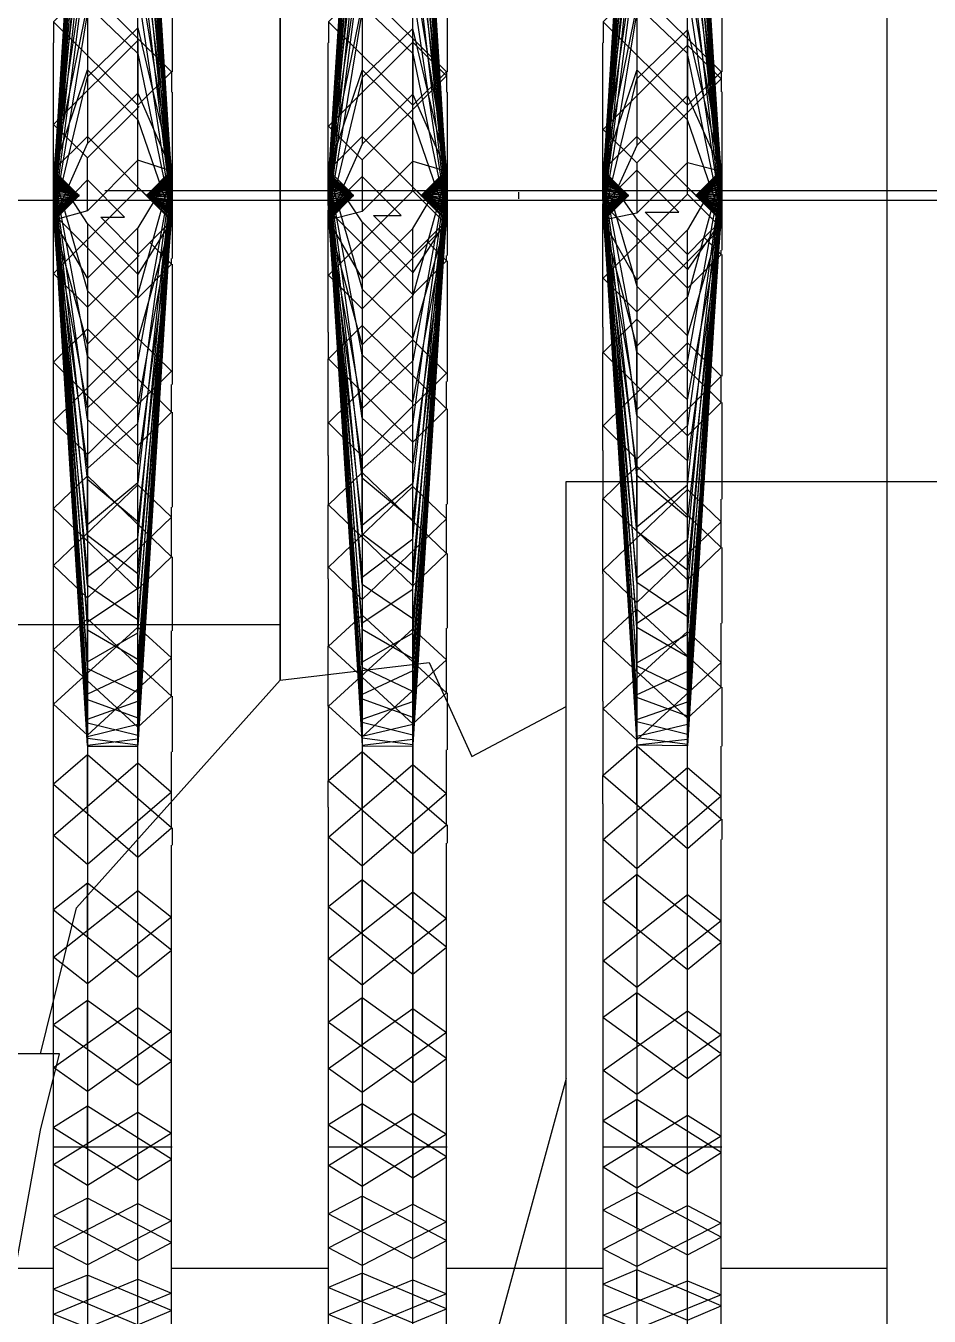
# Model space of a CAD drawing. Header units: millimetres. Extents: x -300 to 383236, y -195106 to -144646.
# Drawn here: x 28428.8 to 28523.5, y -163319.2 to -163183.8 of the extents above; entities that cross this region are included whole.
import ezdxf

# ---------------------------------------------------------------- set-up
doc = ezdxf.new("R2010")
doc.units = ezdxf.units.MM
doc.header["$LTSCALE"] = 60
doc.layers.add('EQUIPMENT', color=253, linetype='Continuous', lineweight=0)

# ---------------------------------------------------------------- blocks, each defined once
blk = doc.blocks.new('A$Cc6299706')
at = {"layer": 'EQUIPMENT', "lineweight": -3}
for points in [[(-42808.53, 32026), (-42820.93, 32026), (-42820.93, 31783.01), (-42808.53, 31783.01)], [(-42909.65, 31814.5), (-42905.86, 31829.79), (-42884.53, 31853.66), (-42884.53, 31854.51), (-42884.53, 31955.35), (-42868.9, 31953.49), (-42864.44, 31963.33), (-42854.55, 31958.1)], [(-42905.98, 31904.86), (-42905.61, 31904.5), (-42905.98, 31904.86), (-42905.61, 31904.5), (-42908.26, 31904.44), (-42904.73, 31960.51), (-42899.43, 31961.59), (-42895.9, 31905.8), (-42898.54, 31904.5), (-42895.9, 31906.07), (-42899.43, 31960.04), (-42904.73, 31958.33), (-42908.26, 31904.12), (-42905.61, 31904.5), (-42908.27, 31901.96), (-42904.73, 31875.87), (-42899.43, 31880.6), (-42895.9, 31906.4), (-42898.54, 31904.5), (-42895.9, 31906.61), (-42899.43, 31887.22), (-42904.73, 31882.22), (-42908.27, 31901.88), (-42905.61, 31904.5)], [(-42908.15, 31907.11), (-42904.73, 31961.93), (-42899.43, 31961.08), (-42895.9, 31904.88), (-42898.54, 31904.5), (-42895.9, 31904.56), (-42899.43, 31959.19), (-42904.73, 31960.68), (-42908.26, 31905.7), (-42905.61, 31904.5), (-42908.26, 31905.4)], [(-42908.14, 31907.11), (-42904.73, 31962.32), (-42899.43, 31962.11), (-42895.9, 31905.2), (-42898.54, 31904.5), (-42895.9, 31905.51), (-42899.43, 31962.29), (-42904.73, 31961.85), (-42908.11, 31907.11)], [(-42879.37, 31907.11), (-42875.93, 31960.66), (-42870.63, 31959.18), (-42867.09, 31904.56), (-42869.75, 31904.5), (-42867.09, 31904.88), (-42870.63, 31961.06), (-42875.93, 31961.91), (-42879.35, 31907.11)], [(-42879.33, 31907.11), (-42875.93, 31962.3), (-42870.63, 31962.08), (-42867.09, 31905.2), (-42869.75, 31904.5), (-42867.09, 31905.51), (-42870.63, 31962.25), (-42875.93, 31961.81), (-42879.31, 31907.11)], [(-42850.55, 31907.11), (-42847.13, 31961.87), (-42841.83, 31961.03), (-42838.3, 31904.89), (-42840.94, 31904.5), (-42838.3, 31904.56), (-42841.83, 31959.16), (-42847.13, 31960.64), (-42850.56, 31907.11)], [(-42850.51, 31907.11), (-42847.13, 31961.76), (-42841.83, 31962.21), (-42838.3, 31905.52), (-42840.94, 31904.5), (-42838.3, 31905.21), (-42841.83, 31962.05), (-42847.13, 31962.24), (-42850.54, 31907.11)], [(-42850.58, 31907.12), (-42847.13, 31958.56), (-42841.83, 31956.46), (-42838.3, 31904.24), (-42840.94, 31904.5), (-42838.3, 31903.92), (-42841.83, 31952.98), (-42847.13, 31955.66), (-42850.66, 31906.24), (-42848.01, 31904.5), (-42850.66, 31905.98)], [(-42899.32, 31898.21), (-42904.73, 31892.8), (-42908.27, 31896.33), (-42899.43, 31905.16), (-42899.43, 31905.38), (-42899.43, 31913.95), (-42895.9, 31917.46), (-42904.73, 31926.23), (-42908.27, 31922.72), (-42899.43, 31913.95), (-42899.43, 31929.44), (-42895.9, 31932.87), (-42904.73, 31941.44), (-42908.27, 31938.02), (-42899.43, 31929.44), (-42899.43, 31944.55), (-42895.9, 31947.85), (-42904.73, 31956.11), (-42908.27, 31952.81), (-42899.43, 31944.55), (-42899.43, 31951.16), (-42899.43, 31948.8)], [(-42870.63, 31904.97), (-42870.63, 31905.38), (-42870.63, 31913.95), (-42867.09, 31917.46), (-42875.93, 31926.23), (-42879.46, 31922.72), (-42870.63, 31913.95), (-42870.63, 31929.44), (-42867.09, 31932.87), (-42875.93, 31941.44), (-42879.46, 31938.02), (-42870.63, 31929.44), (-42870.63, 31944.55), (-42867.09, 31947.85), (-42875.93, 31956.11), (-42879.46, 31952.81), (-42870.63, 31944.55), (-42870.63, 31951.15), (-42870.63, 31948.79)], [(-42841.83, 31904.64), (-42841.83, 31905.38), (-42841.83, 31913.95), (-42838.3, 31917.46), (-42847.13, 31926.23), (-42850.67, 31922.72), (-42841.83, 31913.95), (-42841.83, 31929.44), (-42838.3, 31932.87), (-42847.13, 31941.44), (-42850.67, 31938.01), (-42841.83, 31929.44), (-42841.83, 31944.55), (-42838.3, 31947.85), (-42847.13, 31956.1), (-42850.67, 31952.8), (-42841.83, 31944.55), (-42841.83, 31951.15), (-42841.83, 31948.79)], [(-42884.53, 31954.5), (-42884.53, 31853.66), (-42868.9, 31855.52), (-42864.44, 31845.68), (-42854.55, 31850.9)], [(-42905.99, 31904.86), (-42905.61, 31904.5), (-42908.26, 31906.99), (-42904.73, 31937.02), (-42899.43, 31932.49), (-42895.9, 31902.77), (-42898.54, 31904.5), (-42895.9, 31903.02), (-42899.43, 31938.47), (-42904.73, 31942.61), (-42908.26, 31906.85), (-42905.61, 31904.5), (-42908.26, 31906.48), (-42904.73, 31952.02), (-42899.43, 31948.8), (-42895.9, 31903.6), (-42898.54, 31904.5), (-42895.9, 31903.3), (-42899.43, 31943.93), (-42904.73, 31947.65), (-42908.26, 31906.68)], [(-42884.53, 31949.5), (-43054.53, 31949.5), (-43054.53, 31859.51), (-42884.53, 31859.51)], [(-42876.82, 31904.5), (-42879.46, 31906.85), (-42875.93, 31942.61), (-42870.63, 31938.46), (-42867.09, 31903.03), (-42869.75, 31904.5), (-42867.09, 31902.77), (-42870.63, 31932.49), (-42875.93, 31937.01), (-42879.46, 31906.99)], [(-42850.66, 31906.85), (-42847.13, 31942.6), (-42841.83, 31938.46), (-42838.3, 31903.03), (-42840.94, 31904.5), (-42838.3, 31902.77), (-42841.83, 31932.49), (-42847.13, 31937.01), (-42850.66, 31906.99), (-42848.01, 31904.5), (-42848.92, 31905.36)], [(-42904.73, 31888.91), (-42908.27, 31901.86), (-42905.61, 31904.5), (-42908.26, 31902.46), (-42908.26, 31902.68), (-42904.73, 31936.4), (-42899.43, 31940.7), (-42895.9, 31907.02), (-42898.54, 31904.5), (-42895.9, 31907.1), (-42899.43, 31934.91), (-42904.73, 31930.27), (-42908.26, 31902.46)], [(-42904.73, 31939.27), (-42904.73, 31916.95)], [(-42875.93, 31939.08), (-42875.93, 31916.87)], [(-42847.13, 31938.77), (-42847.13, 31916.72)], [(-42908.26, 31907.14), (-42904.73, 31924.45), (-42899.43, 31919.38), (-42895.9, 31902.33), (-42898.54, 31904.5), (-42895.9, 31902.54), (-42899.43, 31926.1), (-42904.73, 31930.93), (-42908.26, 31907.09)], [(-42879.46, 31907.14), (-42875.93, 31924.45), (-42870.63, 31919.38), (-42867.09, 31902.33), (-42869.75, 31904.5), (-42867.09, 31902.54), (-42870.63, 31926.1), (-42875.93, 31930.93), (-42879.46, 31907.09)], [(-42850.66, 31907.09), (-42847.13, 31930.93), (-42841.83, 31926.1), (-42838.3, 31902.54), (-42840.94, 31904.5), (-42838.3, 31902.33), (-42841.83, 31919.38), (-42847.13, 31924.44), (-42850.66, 31907.14)], [(-42908.26, 31902.1), (-42904.73, 31916.95), (-42899.43, 31922.08), (-42895.9, 31907.16), (-42898.54, 31904.5), (-42895.9, 31907.15), (-42899.43, 31928.68), (-42904.73, 31923.76), (-42908.26, 31902.26), (-42905.61, 31904.5), (-42908.27, 31902.4), (-42904.73, 31859.74)], [(-42895.83, 31928.32), (-42895.83, 31917.46)], [(-42875.93, 31869.88), (-42879.46, 31902.07), (-42876.82, 31904.5), (-42879.46, 31902.26), (-42875.93, 31923.68), (-42870.63, 31928.6), (-42867.09, 31907.15), (-42869.75, 31904.5), (-42867.1, 31907.16), (-42870.63, 31922), (-42875.93, 31916.87), (-42879.46, 31902.1)], [(-42867.03, 31928.32), (-42867.03, 31917.46)], [(-42847.13, 31902.65), (-42850.66, 31901.89), (-42848.01, 31904.5), (-42850.66, 31902.25), (-42847.13, 31923.54), (-42841.83, 31928.47), (-42838.3, 31907.15), (-42840.94, 31904.5), (-42838.3, 31906.79), (-42841.83, 31893.86), (-42847.13, 31888.69), (-42847.13, 31884.54), (-42847.13, 31888.08), (-42841.83, 31883.06), (-42838.3, 31901.84)], [(-42838.23, 31928.34), (-42838.23, 31917.46)], [(-42904.73, 31926.23), (-42904.73, 31917.67)], [(-42875.93, 31926.23), (-42875.93, 31917.67)], [(-42847.13, 31926.23), (-42847.13, 31917.67)], [(-42904.73, 31923.99), (-42904.73, 31909.95)], [(-42875.93, 31923.81), (-42875.93, 31909.87)], [(-42847.13, 31923.48), (-42847.13, 31909.72)], [(-42908.27, 31922.72), (-42908.27, 31920.49)], [(-42879.46, 31922.72), (-42879.46, 31920.5)], [(-42850.67, 31922.72), (-42850.67, 31920.51)], [(-42848.01, 31904.5), (-42850.66, 31902.09), (-42847.13, 31916.72), (-42841.83, 31921.86), (-42838.3, 31906.94), (-42840.94, 31904.5), (-42838.3, 31906.94), (-42841.83, 31900.88), (-42847.13, 31895.6), (-42850.66, 31901.85), (-42848.01, 31904.5), (-42848.91, 31905.38), (-42848.01, 31904.5), (-42848.91, 31905.37)], [(-42895.9, 31901.84), (-42899.43, 31882.62), (-42904.73, 31887.63), (-42904.73, 31883.51), (-42904.73, 31888.91), (-42899.43, 31894.09), (-42895.9, 31906.8), (-42898.54, 31904.5), (-42895.9, 31906.95), (-42899.43, 31901.12), (-42904.73, 31895.83), (-42908.26, 31901.85), (-42905.61, 31904.5), (-42908.26, 31901.98), (-42904.73, 31909.95), (-42899.43, 31915.22), (-42895.9, 31907.13), (-42898.54, 31904.5), (-42895.9, 31907.05), (-42899.43, 31908.2), (-42904.73, 31902.88), (-42904.73, 31908.43), (-42908.27, 31911.95), (-42899.43, 31920.76), (-42899.43, 31915.22)], [(-42899.43, 31920.97), (-42899.43, 31919.38)], [(-42879.53, 31920.5), (-42879.53, 31903.45)], [(-42875.93, 31908.23), (-42867.09, 31917.04), (-42870.63, 31920.57), (-42879.46, 31911.76), (-42875.93, 31908.23), (-42875.93, 31902.8), (-42870.63, 31908.11), (-42867.1, 31907.05), (-42869.75, 31904.5), (-42867.1, 31907.13), (-42870.63, 31915.13), (-42875.93, 31909.87), (-42879.46, 31901.98), (-42876.82, 31904.5), (-42879.46, 31901.85), (-42875.93, 31895.74), (-42870.63, 31901.03), (-42867.1, 31906.94), (-42869.75, 31904.5), (-42867.1, 31906.8), (-42870.63, 31894.01), (-42875.93, 31888.83), (-42875.93, 31883.88), (-42875.93, 31887.79), (-42870.63, 31882.78), (-42867.1, 31901.84)], [(-42870.63, 31920.97), (-42870.63, 31919.38)], [(-42870.63, 31920.57), (-42870.63, 31915.13)], [(-42850.73, 31920.51), (-42850.73, 31904.03)], [(-42841.83, 31920.97), (-42841.83, 31919.38)], [(-42908.33, 31920.49), (-42908.33, 31903.13)], [(-42847.13, 31907.91), (-42838.3, 31916.72), (-42841.83, 31920.25), (-42850.67, 31911.43), (-42847.13, 31907.91), (-42847.13, 31902.65), (-42841.83, 31907.96), (-42838.3, 31907.05), (-42840.94, 31904.5), (-42838.3, 31907.12), (-42841.83, 31914.99), (-42847.13, 31909.72), (-42850.66, 31901.98)], [(-42841.83, 31920.25), (-42841.83, 31914.99)], [(-42908.26, 31907.17), (-42904.73, 31917.67), (-42899.43, 31912.44), (-42895.9, 31902.17)], [(-42895.9, 31917.46), (-42895.9, 31915.33)], [(-42867.09, 31902.17), (-42870.63, 31912.44), (-42875.93, 31917.67), (-42879.46, 31907.17)], [(-42867.09, 31917.46), (-42867.09, 31915.34)], [(-42838.3, 31902.17), (-42841.83, 31912.44), (-42847.13, 31917.67), (-42850.66, 31907.17)], [(-42838.3, 31917.46), (-42838.3, 31915.35)], [(-42895.83, 31915.33), (-42895.83, 31897.87)], [(-42867.03, 31915.34), (-42867.03, 31898.2)], [(-42838.23, 31915.35), (-42838.23, 31898.76)], [(-42904.73, 31908.43), (-42899.31, 31913.82)], [(-42904.73, 31901.55), (-42908.27, 31907.05)], [(-42875.93, 31901.72), (-42879.46, 31907.05)], [(-42847.13, 31902.02), (-42850.67, 31907.05)], [(-42908.27, 31906.94), (-42904.73, 31894.51), (-42899.43, 31889.32), (-42895.9, 31901.84), (-42899.43, 31896.26), (-42904.73, 31901.55), (-42904.73, 31890.5), (-42908.27, 31887), (-42899.43, 31878.27), (-42895.9, 31881.77), (-42904.73, 31890.5), (-42904.73, 31875.09), (-42908.27, 31871.69), (-42899.43, 31863.2), (-42895.9, 31866.6), (-42904.73, 31875.09), (-42904.73, 31860.12), (-42908.27, 31856.88), (-42899.43, 31848.75), (-42895.9, 31851.99), (-42904.73, 31860.12), (-42904.73, 31845.83), (-42908.27, 31842.77), (-42899.43, 31835.12), (-42895.9, 31838.18), (-42904.73, 31845.83), (-42904.73, 31832.4), (-42908.27, 31829.59), (-42899.43, 31822.54), (-42895.9, 31825.36), (-42904.73, 31832.4), (-42904.73, 31820.07), (-42908.27, 31817.53), (-42899.43, 31811.19), (-42895.9, 31813.72), (-42904.73, 31820.07), (-42904.73, 31808.99), (-42908.27, 31806.77), (-42899.43, 31801.24), (-42895.9, 31803.45), (-42904.73, 31808.99), (-42904.73, 31799.35), (-42908.27, 31797.49), (-42899.43, 31792.83), (-42895.9, 31794.69), (-42904.73, 31799.35), (-42904.73, 31791.28), (-42908.27, 31789.8), (-42899.43, 31786.09), (-42895.9, 31787.57), (-42904.73, 31791.28), (-42904.73, 31784.91)], [(-42908.27, 31783.84), (-42908.27, 31789.8), (-42908.27, 31797.49), (-42908.27, 31806.77), (-42908.27, 31817.53), (-42908.27, 31829.59), (-42908.27, 31840.15)], [(-42904.73, 31887.63), (-42908.27, 31906.8), (-42905.61, 31904.5), (-42905.99, 31904.85)], [(-42895.9, 31901.87), (-42899.43, 31876.25), (-42904.73, 31881), (-42908.27, 31906.62), (-42905.61, 31904.5), (-42908.27, 31905)], [(-42904.73, 31874.72), (-42908.27, 31906.41), (-42905.61, 31904.5), (-42908.27, 31904.67)], [(-42904.73, 31868.88), (-42908.27, 31906.16), (-42905.61, 31904.5), (-42908.27, 31904.35)], [(-42904.73, 31855.6), (-42908.27, 31902.62), (-42905.61, 31904.5), (-42908.27, 31902.22), (-42904.73, 31864.54), (-42899.43, 31868.55), (-42895.9, 31905.89), (-42898.54, 31904.5), (-42895.9, 31906.15), (-42899.43, 31874.35), (-42904.73, 31869.95), (-42904.73, 31868.3), (-42904.73, 31868.88), (-42899.43, 31864.85), (-42895.9, 31902.05)], [(-42895.9, 31902.2), (-42899.43, 31860.01), (-42904.73, 31863.59), (-42908.27, 31905.9), (-42905.61, 31904.5), (-42908.27, 31904.03), (-42904.73, 31846.75), (-42899.43, 31846.74), (-42895.9, 31903.69), (-42898.54, 31904.5), (-42895.9, 31903.38), (-42899.43, 31846.87), (-42904.73, 31847.54), (-42908.15, 31902.58)], [(-42879.46, 31906.95), (-42875.93, 31894.68), (-42870.63, 31889.49), (-42867.1, 31901.84), (-42870.63, 31896.42), (-42875.93, 31901.72), (-42875.93, 31890.87), (-42879.46, 31887.38), (-42870.63, 31878.64), (-42867.09, 31882.14), (-42875.93, 31890.87), (-42875.93, 31875.46), (-42879.46, 31872.06), (-42870.63, 31863.55), (-42867.09, 31866.96), (-42875.93, 31875.46), (-42875.93, 31860.48), (-42879.46, 31857.22), (-42870.63, 31849.08), (-42867.09, 31852.34), (-42875.93, 31860.48), (-42875.93, 31846.16), (-42879.46, 31843.1), (-42870.63, 31835.45), (-42867.09, 31838.51), (-42875.93, 31846.16), (-42875.93, 31832.72), (-42879.46, 31829.9), (-42870.63, 31822.83), (-42867.09, 31825.67), (-42875.93, 31832.72), (-42875.93, 31820.36), (-42879.46, 31817.82), (-42870.63, 31811.46), (-42867.09, 31814), (-42875.93, 31820.36), (-42875.93, 31809.25), (-42879.46, 31807.03), (-42870.63, 31801.47), (-42867.09, 31803.7), (-42875.93, 31809.25), (-42875.93, 31799.58), (-42879.46, 31797.71), (-42870.63, 31793.03), (-42867.09, 31794.9), (-42875.93, 31799.58), (-42875.93, 31791.48), (-42879.46, 31789.99), (-42870.63, 31786.27), (-42867.09, 31787.76), (-42875.93, 31791.48), (-42875.93, 31785.08)], [(-42879.46, 31783.99), (-42879.46, 31789.99), (-42879.46, 31797.71), (-42879.46, 31807.03), (-42879.46, 31817.82), (-42879.46, 31829.9), (-42879.46, 31840.36)], [(-42875.93, 31887.79), (-42879.46, 31906.8), (-42876.82, 31904.5), (-42877.39, 31905.03)], [(-42867.1, 31901.87), (-42870.63, 31876.4), (-42875.93, 31881.15), (-42879.46, 31906.62), (-42876.82, 31904.5), (-42879.46, 31905.31)], [(-42875.93, 31859.68), (-42879.46, 31902.4), (-42876.82, 31904.5), (-42879.46, 31901.96), (-42875.93, 31875.8), (-42870.63, 31880.52), (-42867.1, 31906.39), (-42869.75, 31904.5), (-42867.1, 31906.61), (-42870.63, 31887.14), (-42875.93, 31882.15), (-42879.46, 31901.88), (-42876.82, 31904.5), (-42879.46, 31901.98)], [(-42875.93, 31874.86), (-42879.46, 31906.41), (-42876.82, 31904.5), (-42879.46, 31905.01)], [(-42875.93, 31869.02), (-42879.46, 31906.17), (-42876.82, 31904.5), (-42879.46, 31904.68)], [(-42875.93, 31855.56), (-42879.46, 31902.62), (-42876.82, 31904.5), (-42879.46, 31902.22), (-42875.93, 31864.48), (-42870.63, 31868.48), (-42867.1, 31905.89), (-42869.75, 31904.5), (-42867.1, 31906.15), (-42870.63, 31874.28), (-42875.93, 31869.88), (-42875.93, 31868.66), (-42875.93, 31869.02), (-42870.63, 31864.98), (-42867.1, 31902.05)], [(-42867.1, 31902.2), (-42870.63, 31860.12), (-42875.93, 31863.71), (-42879.46, 31905.91), (-42876.82, 31904.5), (-42879.46, 31904.35)], [(-42879.46, 31905.4), (-42876.82, 31904.5), (-42879.46, 31905.7)], [(-42875.93, 31859.01), (-42879.46, 31905.62), (-42876.82, 31904.5), (-42879.46, 31904.04), (-42875.93, 31846.79), (-42870.63, 31846.75), (-42867.1, 31903.68), (-42869.75, 31904.5), (-42867.1, 31903.38), (-42870.63, 31846.9), (-42875.93, 31847.58), (-42879.38, 31902.96)], [(-42850.67, 31906.95), (-42847.13, 31894.98), (-42841.83, 31889.78), (-42838.3, 31901.84), (-42841.83, 31896.72), (-42847.13, 31902.02), (-42847.13, 31891.53), (-42850.67, 31888.03), (-42841.83, 31879.29), (-42838.3, 31882.79), (-42847.13, 31891.53), (-42847.13, 31876.1), (-42850.67, 31872.7), (-42841.83, 31864.19), (-42838.3, 31867.59), (-42847.13, 31876.1), (-42847.13, 31861.1), (-42850.67, 31857.84), (-42841.83, 31849.68), (-42838.3, 31852.94), (-42847.13, 31861.1), (-42847.13, 31846.75), (-42850.67, 31843.68), (-42841.83, 31836.01), (-42838.3, 31839.08), (-42847.13, 31846.75), (-42847.13, 31833.28), (-42850.67, 31830.45), (-42841.83, 31823.35), (-42838.3, 31826.19), (-42847.13, 31833.28), (-42847.13, 31820.87), (-42850.67, 31818.31), (-42841.83, 31811.92), (-42838.3, 31814.48), (-42847.13, 31820.87), (-42847.13, 31809.71), (-42850.67, 31807.48), (-42841.83, 31801.89), (-42838.3, 31804.13), (-42847.13, 31809.71), (-42847.13, 31799.98), (-42850.67, 31798.1), (-42841.83, 31793.4), (-42838.3, 31795.27), (-42847.13, 31799.98), (-42847.13, 31791.83), (-42850.67, 31790.33), (-42841.83, 31786.57), (-42838.3, 31788.07), (-42847.13, 31791.83), (-42847.13, 31785.36)], [(-42850.67, 31784.27), (-42850.67, 31790.33), (-42850.67, 31798.1), (-42850.67, 31807.48), (-42850.67, 31818.31), (-42850.67, 31830.45), (-42850.67, 31840.72)], [(-42847.13, 31888.08), (-42850.67, 31906.8), (-42848.01, 31904.5), (-42848.93, 31905.35)], [(-42838.3, 31901.87), (-42841.83, 31876.66), (-42847.13, 31881.43), (-42850.67, 31906.63), (-42848.01, 31904.5), (-42850.67, 31905.63)], [(-42850.67, 31901.96), (-42848.01, 31904.5), (-42850.67, 31901.89), (-42847.13, 31882.01), (-42841.83, 31887), (-42838.3, 31906.6), (-42840.94, 31904.5), (-42838.3, 31905.88), (-42841.83, 31868.37), (-42847.13, 31864.38), (-42850.67, 31902.23)], [(-42847.13, 31875.13), (-42850.67, 31906.42), (-42848.01, 31904.5), (-42850.67, 31905.33)], [(-42838.3, 31902.04), (-42841.83, 31865.2), (-42847.13, 31869.26), (-42850.67, 31906.18), (-42848.01, 31904.5), (-42850.67, 31905.01)], [(-42838.3, 31902.19), (-42841.83, 31860.33), (-42847.13, 31863.93), (-42850.67, 31905.91), (-42848.01, 31904.5), (-42850.67, 31904.69)], [(-42850.66, 31905.4), (-42848.01, 31904.5), (-42850.66, 31905.7)], [(-42838.3, 31901.94), (-42841.83, 31870.68), (-42847.13, 31875.13), (-42847.13, 31869.3), (-42847.13, 31876.1), (-42847.13, 31869.3), (-42847.13, 31869.76), (-42841.83, 31874.15), (-42838.3, 31906.14), (-42840.94, 31904.5), (-42838.3, 31906.39), (-42841.83, 31880.39), (-42847.13, 31875.67), (-42847.13, 31869.3)], [(-42904.73, 31854.89), (-42908.27, 31905.31), (-42905.61, 31904.5), (-42908.27, 31903.41), (-42904.73, 31847.78), (-42899.43, 31849.05), (-42895.9, 31904.33), (-42898.54, 31904.5), (-42895.9, 31904.01), (-42899.43, 31847.47), (-42904.73, 31846.83), (-42908.27, 31903.71), (-42905.61, 31904.5), (-42908.27, 31905.61), (-42904.73, 31858.9)], [(-42905.98, 31904.86), (-42908.27, 31902.58), (-42899.43, 31893.74), (-42895.9, 31897.28), (-42895.9, 31897.87)], [(-42904.73, 31869.95), (-42908.27, 31902.07), (-42905.61, 31904.5), (-42908.26, 31902.26)], [(-42908.26, 31904.77), (-42905.61, 31904.5), (-42908.26, 31905.09)], [(-42904.73, 31902.88), (-42908.26, 31901.89), (-42905.61, 31904.5), (-42908.26, 31902.68)], [(-42908.11, 31902.59), (-42904.73, 31851.64), (-42899.43, 31849.71), (-42895.9, 31902.84), (-42898.54, 31904.5), (-42895.9, 31903.1), (-42899.43, 31847.86), (-42904.73, 31849.17), (-42908.14, 31902.59)], [(-42905.98, 31904.86), (-42905.61, 31904.5), (-42905.98, 31904.86)], [(-42902.92, 31905.01), (-42734.89, 31905.01)], [(-42899.43, 31905.38), (-42895.9, 31902.02)], [(-42877.37, 31905.06), (-42879.46, 31902.95), (-42870.63, 31894.12), (-42867.09, 31897.65), (-42867.09, 31898.2)], [(-42879.46, 31903.13), (-42875.93, 31849.57), (-42870.63, 31851.44), (-42867.1, 31904.65), (-42869.75, 31904.5), (-42867.1, 31904.97), (-42870.63, 31854.65), (-42875.93, 31852.17), (-42879.46, 31902.86), (-42879.46, 31903.13), (-42876.82, 31904.5), (-42879.46, 31902.86)], [(-42879.46, 31904.77), (-42876.82, 31904.5), (-42879.46, 31904.77)], [(-42875.93, 31888.83), (-42879.46, 31901.86), (-42876.82, 31904.5), (-42879.46, 31902.26)], [(-42879.33, 31902.96), (-42875.93, 31851.72), (-42870.63, 31849.78), (-42867.1, 31902.83), (-42869.75, 31904.5), (-42867.1, 31903.09), (-42870.63, 31847.92), (-42875.93, 31849.24), (-42879.36, 31902.96)], [(-42877.37, 31905.06), (-42876.82, 31904.5), (-42877.37, 31905.06)], [(-42870.63, 31905.38), (-42867.09, 31902.02)], [(-42859.53, 31905.01), (-42735.03, 31905.01)], [(-42859.53, 31904.86), (-42859.53, 31904.15)], [(-42848.9, 31905.38), (-42850.67, 31903.61), (-42841.83, 31894.77), (-42838.3, 31898.31), (-42838.3, 31898.76)], [(-42850.63, 31903.61), (-42847.13, 31847.67), (-42841.83, 31846.97), (-42838.3, 31903.37), (-42840.94, 31904.5), (-42838.3, 31903.67), (-42841.83, 31846.79), (-42847.13, 31846.84), (-42847.13, 31840.61), (-42847.13, 31846.75), (-42847.13, 31840.61), (-42847.13, 31846.75), (-42847.13, 31840.61), (-42847.13, 31846.75), (-42847.13, 31840.61), (-42847.13, 31846.75), (-42847.13, 31840.61), (-42847.13, 31846.75), (-42847.13, 31840.61), (-42847.13, 31846.75), (-42847.13, 31840.61), (-42847.13, 31846.75), (-42847.13, 31840.61), (-42847.13, 31846.89), (-42841.83, 31847.48), (-42838.3, 31903.99), (-42840.94, 31904.5), (-42838.3, 31904.31), (-42841.83, 31849.03), (-42847.13, 31847.78), (-42850.67, 31903.42), (-42848.01, 31904.5), (-42850.67, 31903.14), (-42847.13, 31849.55), (-42841.83, 31851.41), (-42838.3, 31904.64), (-42840.94, 31904.5), (-42838.3, 31904.96), (-42841.83, 31854.58), (-42847.13, 31852.12), (-42850.67, 31902.86), (-42848.01, 31904.5), (-42850.67, 31903.73), (-42847.13, 31846.89)], [(-42850.67, 31904.36), (-42848.01, 31904.5), (-42850.67, 31904.04), (-42847.13, 31846.84)], [(-42847.13, 31855.49), (-42850.67, 31902.62), (-42848.01, 31904.5), (-42850.67, 31902.23), (-42847.13, 31869.76)], [(-42847.13, 31859.6), (-42850.67, 31902.41), (-42848.01, 31904.5), (-42850.67, 31902.08), (-42847.13, 31875.67)], [(-42847.13, 31888.69), (-42850.67, 31901.86), (-42848.01, 31904.5), (-42850.66, 31902.09)], [(-42850.66, 31904.77), (-42848.01, 31904.5), (-42850.66, 31905.08)], [(-42850.6, 31903.62), (-42847.13, 31849.35), (-42841.83, 31848.01), (-42838.3, 31903.08), (-42840.94, 31904.5), (-42838.3, 31902.82), (-42841.83, 31849.9), (-42847.13, 31851.86), (-42850.57, 31903.62)], [(-42848.9, 31905.38), (-42848.01, 31904.5), (-42848.9, 31905.38)], [(-42838.3, 31902.02), (-42841.83, 31905.38)], [(-42998.48, 31904), (-42734.89, 31904)], [(-42908.27, 31902.58), (-42908.27, 31903.13)], [(-42879.53, 31902.95), (-42879.53, 31890.15)], [(-42879.46, 31902.95), (-42879.46, 31903.45)], [(-42875.93, 31854.99), (-42879.31, 31902.97)], [(-42859.53, 31904), (-42735.03, 31904)], [(-42850.73, 31903.61), (-42850.73, 31890.69)], [(-42850.67, 31903.61), (-42850.67, 31904.03)], [(-42847.13, 31855.17), (-42850.55, 31903.62)], [(-42847.13, 31859.21), (-42850.52, 31903.62)], [(-42908.33, 31902.58), (-42908.33, 31889.84)], [(-42895.9, 31901.95), (-42899.43, 31870.29), (-42904.73, 31874.72), (-42904.73, 31868.3), (-42904.73, 31875.09), (-42904.73, 31868.3), (-42904.73, 31875.09)], [(-42875.93, 31902.8), (-42879.46, 31901.89)], [(-42867.1, 31901.95), (-42870.63, 31870.43), (-42875.93, 31874.86), (-42875.93, 31868.66), (-42875.93, 31875.46), (-42875.93, 31868.66), (-42875.93, 31875.46)], [(-42899.43, 31889.55), (-42899.43, 31901.12)], [(-42870.63, 31889.37), (-42870.63, 31901.03)], [(-42841.83, 31889.03), (-42841.83, 31900.88)], [(-42895.9, 31897.28), (-42898.18, 31899.56)], [(-42867.09, 31897.65), (-42869.19, 31899.75)], [(-42838.3, 31898.31), (-42840.06, 31900.08)], [(-42867.03, 31897.65), (-42867.03, 31885)], [(-42838.23, 31898.31), (-42838.23, 31885.54)], [(-42899.43, 31893.74), (-42899.43, 31896.26)], [(-42895.83, 31897.28), (-42895.83, 31884.69)], [(-42870.63, 31894.12), (-42870.63, 31896.42)], [(-42841.83, 31894.77), (-42841.83, 31896.72)], [(-42899.43, 31874.16), (-42899.43, 31894.09)], [(-42870.63, 31873.99), (-42870.63, 31894.01)], [(-42841.83, 31873.66), (-42841.83, 31893.86)], [(-42908.27, 31887), (-42908.27, 31889.84)], [(-42879.46, 31887.38), (-42879.46, 31890.15)], [(-42870.63, 31878.64), (-42870.63, 31889.49)], [(-42850.67, 31888.03), (-42850.67, 31890.69)], [(-42841.83, 31879.29), (-42841.83, 31889.78)], [(-42899.43, 31878.27), (-42899.43, 31889.32)], [(-42850.73, 31888.03), (-42850.73, 31877.75)], [(-42908.33, 31887), (-42908.33, 31876.93)], [(-42899.43, 31859.23), (-42899.43, 31887.22)], [(-42879.53, 31887.38), (-42879.53, 31877.23)], [(-42870.63, 31859.06), (-42870.63, 31887.14)], [(-42841.83, 31858.76), (-42841.83, 31887)], [(-42838.3, 31882.79), (-42838.3, 31885.54)], [(-42895.9, 31881.77), (-42895.9, 31884.69)], [(-42867.09, 31882.14), (-42867.09, 31885)], [(-42899.43, 31863.2), (-42899.43, 31882.62)], [(-42870.63, 31863.55), (-42870.63, 31882.78)], [(-42841.83, 31864.19), (-42841.83, 31883.06)], [(-42838.23, 31882.79), (-42838.23, 31872.64)], [(-42895.83, 31881.77), (-42895.83, 31871.83)], [(-42867.03, 31882.14), (-42867.03, 31872.12)], [(-42899.43, 31844.99), (-42899.43, 31880.6)], [(-42870.63, 31844.82), (-42870.63, 31880.52)], [(-42841.83, 31844.53), (-42841.83, 31880.39)], [(-42879.46, 31872.06), (-42879.46, 31877.23)], [(-42850.67, 31872.7), (-42850.67, 31877.75)], [(-42908.27, 31871.69), (-42908.27, 31876.93)], [(-42899.43, 31848.75), (-42899.43, 31876.25)], [(-42870.63, 31849.08), (-42870.63, 31876.4)], [(-42841.83, 31849.68), (-42841.83, 31876.66)], [(-42899.43, 31831.63), (-42899.43, 31874.35)], [(-42870.63, 31831.48), (-42870.63, 31874.28)], [(-42841.83, 31831.21), (-42841.83, 31874.15)], [(-42895.9, 31866.6), (-42895.9, 31871.83)], [(-42879.53, 31872.06), (-42879.53, 31864.29)], [(-42867.09, 31866.96), (-42867.09, 31872.12)], [(-42850.73, 31872.7), (-42850.73, 31864.82)], [(-42838.3, 31867.59), (-42838.3, 31872.64)], [(-42908.33, 31871.69), (-42908.33, 31864)], [(-42841.83, 31836.01), (-42841.83, 31870.68)], [(-42899.43, 31835.12), (-42899.43, 31870.29)], [(-42870.63, 31835.45), (-42870.63, 31870.43)], [(-42899.43, 31819.36), (-42899.43, 31868.55)], [(-42870.63, 31819.23), (-42870.63, 31868.48)], [(-42841.83, 31818.99), (-42841.83, 31868.37)], [(-42895.83, 31866.6), (-42895.83, 31858.84)], [(-42867.03, 31866.96), (-42867.03, 31859.14)], [(-42838.23, 31867.59), (-42838.23, 31859.66)], [(-42841.83, 31823.35), (-42841.83, 31865.2)], [(-42908.27, 31856.88), (-42908.27, 31864)], [(-42899.43, 31822.54), (-42899.43, 31864.85)], [(-42879.46, 31857.22), (-42879.46, 31864.29)], [(-42870.63, 31822.83), (-42870.63, 31864.98)], [(-42850.67, 31857.84), (-42850.67, 31864.82)], [(-42899.43, 31808.36), (-42899.43, 31863.28)], [(-42870.63, 31808.26), (-42870.63, 31863.23)], [(-42841.83, 31808.05), (-42841.83, 31863.13)], [(-42899.43, 31811.19), (-42899.43, 31860.01)], [(-42870.63, 31811.46), (-42870.63, 31860.12)], [(-42841.83, 31811.92), (-42841.83, 31860.33)], [(-42838.3, 31852.94), (-42838.3, 31859.66)], [(-42899.43, 31798.81), (-42899.43, 31858.63)], [(-42895.9, 31851.99), (-42895.9, 31858.84)], [(-42870.63, 31858.59), (-42870.63, 31798.72), (-42867.09, 31796.89), (-42875.93, 31792.3), (-42879.46, 31794.14), (-42870.63, 31798.72)], [(-42867.09, 31852.34), (-42867.09, 31859.14)], [(-42841.83, 31798.57), (-42841.83, 31858.51)], [(-42879.53, 31857.22), (-42879.53, 31850.95)], [(-42850.73, 31857.84), (-42850.73, 31851.48)], [(-42908.33, 31856.88), (-42908.33, 31850.65)], [(-42899.43, 31801.24), (-42899.43, 31855.83)], [(-42870.63, 31801.47), (-42870.63, 31855.93)], [(-42841.83, 31801.89), (-42841.83, 31856.11)], [(-42899.43, 31790.85), (-42899.43, 31854.68)], [(-42870.63, 31790.78), (-42870.63, 31854.65)], [(-42841.83, 31790.68), (-42841.83, 31854.58)], [(-42838.23, 31852.94), (-42838.23, 31846.74)], [(-42899.43, 31792.83), (-42899.43, 31852.38)], [(-42895.83, 31851.99), (-42895.83, 31846.14)], [(-42870.63, 31793.03), (-42870.63, 31852.47)], [(-42867.03, 31852.34), (-42867.03, 31846.36)], [(-42841.83, 31793.4), (-42841.83, 31852.62)], [(-42908.27, 31842.77), (-42908.27, 31850.65)], [(-42899.43, 31784.58), (-42899.43, 31851.46)], [(-42879.46, 31843.1), (-42879.46, 31850.95)], [(-42870.63, 31784.55), (-42870.63, 31851.44)], [(-42850.67, 31843.68), (-42850.67, 31851.48)], [(-42841.83, 31784.49), (-42841.83, 31851.41)], [(-42899.43, 31786.09), (-42899.43, 31849.71)], [(-42899.43, 31780.11), (-42899.43, 31849.05)], [(-42870.63, 31786.27), (-42870.63, 31849.78)], [(-42870.63, 31780.11), (-42870.63, 31849.04)], [(-42841.83, 31786.57), (-42841.83, 31849.9)], [(-42841.83, 31780.11), (-42841.83, 31849.03)], [(-42899.43, 31781.14), (-42899.43, 31847.86)], [(-42899.43, 31777.51), (-42899.43, 31847.47)], [(-42870.63, 31781.28), (-42870.63, 31847.92)], [(-42870.63, 31777.55), (-42870.63, 31847.47)], [(-42850.67, 31777.14), (-42841.83, 31777.6), (-42841.83, 31847.48)], [(-42841.83, 31781.52), (-42841.83, 31848.01)], [(-42899.43, 31778.03), (-42899.43, 31846.87)], [(-42899.43, 31776.81), (-42899.43, 31846.74)], [(-42895.9, 31838.18), (-42895.9, 31846.14)], [(-42875.93, 31840.04), (-42875.93, 31846.16)], [(-42875.93, 31840.04), (-42875.93, 31846.16)], [(-42875.93, 31840.04), (-42875.93, 31846.16)], [(-42875.93, 31840.04), (-42875.93, 31846.16)], [(-42875.93, 31840.04), (-42875.93, 31846.16)], [(-42875.93, 31840.04), (-42875.93, 31846.16)], [(-42875.93, 31840.04), (-42875.93, 31846.16)], [(-42875.93, 31840.04), (-42875.93, 31846.16)], [(-42875.93, 31840.04), (-42875.93, 31846.16)], [(-42875.93, 31840.04), (-42875.93, 31846.16)], [(-42875.93, 31840.04), (-42875.93, 31846.16)], [(-42875.93, 31840.04), (-42875.93, 31846.16)], [(-42870.63, 31778.13), (-42870.63, 31846.9)], [(-42870.63, 31776.88), (-42870.63, 31846.75)], [(-42867.09, 31838.51), (-42867.09, 31846.36)], [(-42841.83, 31778.31), (-42841.83, 31846.97)], [(-42841.83, 31776.99), (-42841.83, 31846.79)], [(-42838.3, 31839.08), (-42838.3, 31846.74)], [(-42904.73, 31839.71), (-42904.73, 31845.83)], [(-42904.73, 31839.71), (-42904.73, 31845.83)], [(-42904.73, 31839.71), (-42904.73, 31845.83)], [(-42904.73, 31839.71), (-42904.73, 31845.83)], [(-42904.73, 31839.71), (-42904.73, 31845.83)], [(-42904.73, 31839.71), (-42904.73, 31845.83)], [(-42904.73, 31839.71), (-42904.73, 31845.83)], [(-42904.73, 31839.71), (-42904.73, 31845.83)], [(-42904.73, 31839.71), (-42904.73, 31845.83)], [(-42904.73, 31839.71), (-42904.73, 31845.83)], [(-42904.73, 31839.71), (-42904.73, 31845.83)], [(-42904.73, 31839.71), (-42904.73, 31845.83)], [(-42850.73, 31843.68), (-42850.73, 31840.72)], [(-42908.33, 31842.77), (-42908.33, 31840.15)], [(-42879.53, 31843.1), (-42879.53, 31840.36)], [(-42895.83, 31838.18), (-42895.83, 31836.37)], [(-42867.03, 31838.51), (-42867.03, 31836.58)], [(-42838.23, 31839.08), (-42838.23, 31836.95)], [(-42838.3, 31777.25), (-42838.3, 31778.98), (-42838.3, 31782.61), (-42838.3, 31788.07), (-42838.3, 31795.27), (-42838.3, 31804.13), (-42838.3, 31814.48), (-42838.3, 31826.19), (-42838.3, 31836.95)], [(-42895.9, 31777.04), (-42895.9, 31778.68), (-42895.9, 31782.21), (-42895.9, 31787.57), (-42895.9, 31794.69), (-42895.9, 31803.45), (-42895.9, 31813.72), (-42895.9, 31825.36), (-42895.9, 31836.37)], [(-42867.09, 31777.11), (-42867.09, 31778.8), (-42867.09, 31782.36), (-42867.09, 31787.76), (-42867.09, 31794.9), (-42867.09, 31803.7), (-42867.09, 31814), (-42867.09, 31825.67), (-42867.09, 31836.58)], [(-42875.93, 31827.08), (-42875.93, 31832.72)], [(-42875.93, 31827.08), (-42875.93, 31832.72)], [(-42875.93, 31827.08), (-42875.93, 31832.72)], [(-42875.93, 31827.08), (-42875.93, 31832.72)], [(-42875.93, 31827.08), (-42875.93, 31832.72)], [(-42875.93, 31827.08), (-42875.93, 31832.72)], [(-42875.93, 31827.08), (-42875.93, 31832.72)], [(-42875.93, 31827.08), (-42875.93, 31832.72)], [(-42875.93, 31827.08), (-42875.93, 31832.72)], [(-42875.93, 31827.08), (-42875.93, 31832.72)], [(-42847.13, 31827.61), (-42847.13, 31833.28)], [(-42847.13, 31827.61), (-42847.13, 31833.28)], [(-42847.13, 31827.61), (-42847.13, 31833.28)], [(-42847.13, 31827.61), (-42847.13, 31833.28)], [(-42847.13, 31827.61), (-42847.13, 31833.28)], [(-42847.13, 31827.61), (-42847.13, 31833.28)], [(-42847.13, 31827.61), (-42847.13, 31833.28)], [(-42847.13, 31827.61), (-42847.13, 31833.28)], [(-42847.13, 31827.61), (-42847.13, 31833.28)], [(-42847.13, 31827.61), (-42847.13, 31833.28)], [(-42904.73, 31826.77), (-42904.73, 31832.4)], [(-42904.73, 31826.77), (-42904.73, 31832.4)], [(-42904.73, 31826.77), (-42904.73, 31832.4)], [(-42904.73, 31826.77), (-42904.73, 31832.4)], [(-42904.73, 31826.77), (-42904.73, 31832.4)], [(-42904.73, 31826.77), (-42904.73, 31832.4)], [(-42904.73, 31826.77), (-42904.73, 31832.4)], [(-42904.73, 31826.77), (-42904.73, 31832.4)], [(-42904.73, 31826.77), (-42904.73, 31832.4)], [(-42904.73, 31826.77), (-42904.73, 31832.4)], [(-42847.13, 31815.76), (-42847.13, 31820.87)], [(-42847.13, 31815.76), (-42847.13, 31820.87)], [(-42847.13, 31815.76), (-42847.13, 31820.87)], [(-42847.13, 31815.76), (-42847.13, 31820.87)], [(-42847.13, 31815.76), (-42847.13, 31820.87)], [(-42847.13, 31815.76), (-42847.13, 31820.87)], [(-42847.13, 31815.76), (-42847.13, 31820.87)], [(-42847.13, 31815.76), (-42847.13, 31820.87)], [(-42904.73, 31814.99), (-42904.73, 31820.07)], [(-42904.73, 31814.99), (-42904.73, 31820.07)], [(-42904.73, 31814.99), (-42904.73, 31820.07)], [(-42904.73, 31814.99), (-42904.73, 31820.07)], [(-42904.73, 31814.99), (-42904.73, 31820.07)], [(-42904.73, 31814.99), (-42904.73, 31820.07)], [(-42904.73, 31814.99), (-42904.73, 31820.07)], [(-42904.73, 31814.99), (-42904.73, 31820.07)], [(-42875.93, 31815.27), (-42875.93, 31820.36)], [(-42875.93, 31815.27), (-42875.93, 31820.36)], [(-42875.93, 31815.27), (-42875.93, 31820.36)], [(-42875.93, 31815.27), (-42875.93, 31820.36)], [(-42875.93, 31815.27), (-42875.93, 31820.36)], [(-42875.93, 31815.27), (-42875.93, 31820.36)], [(-42875.93, 31815.27), (-42875.93, 31820.36)], [(-42875.93, 31815.27), (-42875.93, 31820.36)], [(-42854.55, 31811.9), (-42870.2, 31754.5), (-42854.55, 31697.1)], [(-42847.13, 31805.24), (-42847.13, 31809.71)], [(-42847.13, 31805.24), (-42847.13, 31809.71)], [(-42847.13, 31805.24), (-42847.13, 31809.71)], [(-42847.13, 31805.24), (-42847.13, 31809.71)], [(-42847.13, 31805.24), (-42847.13, 31809.71)], [(-42847.13, 31805.24), (-42847.13, 31809.71)], [(-42904.73, 31804.56), (-42904.73, 31808.99)], [(-42904.73, 31804.56), (-42904.73, 31808.99)], [(-42904.73, 31804.56), (-42904.73, 31808.99)], [(-42904.73, 31804.56), (-42904.73, 31808.99)], [(-42904.73, 31804.56), (-42904.73, 31808.99)], [(-42904.73, 31804.56), (-42904.73, 31808.99)], [(-42875.93, 31804.81), (-42875.93, 31809.25)], [(-42875.93, 31804.81), (-42875.93, 31809.25)], [(-42875.93, 31804.81), (-42875.93, 31809.25)], [(-42875.93, 31804.81), (-42875.93, 31809.25)], [(-42875.93, 31804.81), (-42875.93, 31809.25)], [(-42875.93, 31804.81), (-42875.93, 31809.25)], [(-42908.33, 31804.75), (-42895.83, 31804.75)], [(-42879.53, 31804.75), (-42867.03, 31804.75)], [(-42850.73, 31804.75), (-42838.23, 31804.75)], [(-42904.73, 31795.63), (-42904.73, 31799.35)], [(-42904.73, 31795.63), (-42904.73, 31799.35)], [(-42904.73, 31795.63), (-42904.73, 31799.35)], [(-42904.73, 31795.63), (-42904.73, 31799.35)], [(-42875.93, 31795.84), (-42875.93, 31799.58)], [(-42875.93, 31795.84), (-42875.93, 31799.58)], [(-42875.93, 31795.84), (-42875.93, 31799.58)], [(-42875.93, 31795.84), (-42875.93, 31799.58)], [(-42847.13, 31796.22), (-42847.13, 31799.98)], [(-42847.13, 31796.22), (-42847.13, 31799.98)], [(-42847.13, 31796.22), (-42847.13, 31799.98)], [(-42847.13, 31796.22), (-42847.13, 31799.98)], [(-42924.43, 31792), (-42908.33, 31792)], [(-42895.83, 31792), (-42879.53, 31792)], [(-42867.03, 31792), (-42850.73, 31792)], [(-42838.23, 31792), (-42825.23, 31792), (-42820.93, 31792)], [(-42904.73, 31788.32), (-42904.73, 31791.28)], [(-42904.73, 31788.32), (-42904.73, 31791.28)], [(-42875.93, 31788.5), (-42875.93, 31791.48)], [(-42875.93, 31788.5), (-42875.93, 31791.48)], [(-42847.13, 31788.82), (-42847.13, 31791.83)], [(-42847.13, 31788.82), (-42847.13, 31791.83)]]:
    blk.add_lwpolyline(points, dxfattribs=at)
for points in [[(-42876.82, 31904.5), (-42879.46, 31904.44), (-42875.93, 31960.47), (-42870.63, 31961.56), (-42867.09, 31905.8), (-42869.75, 31904.5), (-42867.09, 31906.07), (-42870.63, 31960), (-42875.93, 31958.28), (-42879.46, 31904.11)], [(-42848.01, 31904.5), (-42850.66, 31904.11), (-42847.13, 31958.2), (-42841.83, 31959.93), (-42838.3, 31906.08), (-42840.94, 31904.5), (-42838.3, 31905.81), (-42841.83, 31961.49), (-42847.13, 31960.4), (-42850.66, 31904.44)], [(-42905.61, 31904.5), (-42908.26, 31905.98), (-42904.73, 31958.59), (-42899.43, 31956.49), (-42895.9, 31904.24), (-42898.54, 31904.5), (-42895.9, 31903.91), (-42899.43, 31953.01), (-42904.73, 31955.69), (-42908.26, 31906.24)], [(-42876.82, 31904.5), (-42879.46, 31906.24), (-42875.93, 31955.68), (-42870.63, 31953), (-42867.09, 31903.92), (-42869.75, 31904.5), (-42867.09, 31904.24), (-42870.63, 31956.48), (-42875.93, 31958.58), (-42879.46, 31905.98)], [(-42905.61, 31904.5), (-42908.26, 31903.8), (-42904.73, 31955.35), (-42899.43, 31957.66), (-42895.9, 31906.32), (-42898.54, 31904.5), (-42895.9, 31906.54), (-42899.43, 31954.48), (-42904.73, 31951.6), (-42908.26, 31903.49)], [(-42876.82, 31904.5), (-42879.46, 31903.49), (-42875.93, 31951.55), (-42870.63, 31954.43), (-42867.09, 31906.55), (-42869.75, 31904.5), (-42867.09, 31906.33), (-42870.63, 31957.61), (-42875.93, 31955.29), (-42879.46, 31903.8)], [(-42848.01, 31904.5), (-42850.66, 31903.49), (-42847.13, 31951.45), (-42841.83, 31954.34), (-42838.3, 31906.55), (-42840.94, 31904.5), (-42838.3, 31906.33), (-42841.83, 31957.53), (-42847.13, 31955.21), (-42850.66, 31903.8)], [(-42876.82, 31904.5), (-42879.46, 31906.48), (-42875.93, 31952.01), (-42870.63, 31948.79), (-42867.09, 31903.6), (-42869.75, 31904.5), (-42867.09, 31903.3), (-42870.63, 31943.93), (-42875.93, 31947.64), (-42879.46, 31906.68)], [(-42848.01, 31904.5), (-42850.66, 31906.48), (-42847.13, 31952), (-42841.83, 31948.79), (-42838.3, 31903.6), (-42840.94, 31904.5), (-42838.3, 31903.31), (-42841.83, 31943.92), (-42847.13, 31947.63), (-42850.66, 31906.68)], [(-42905.61, 31904.5), (-42908.26, 31902.92), (-42904.73, 31942.06), (-42899.43, 31945.94), (-42895.9, 31906.89), (-42898.54, 31904.5), (-42895.9, 31906.73), (-42899.43, 31950.56), (-42904.73, 31947.15), (-42908.26, 31903.2)], [(-42876.82, 31904.5), (-42879.46, 31902.92), (-42875.93, 31941.99), (-42870.63, 31945.87), (-42867.09, 31906.89), (-42869.75, 31904.5), (-42867.09, 31906.73), (-42870.63, 31950.5), (-42875.93, 31947.08), (-42879.46, 31903.2)], [(-42848.01, 31904.5), (-42850.66, 31902.92), (-42847.13, 31941.87), (-42841.83, 31945.76), (-42838.3, 31906.9), (-42840.94, 31904.5), (-42838.3, 31906.74), (-42841.83, 31950.39), (-42847.13, 31946.98), (-42850.66, 31903.19)], [(-42876.82, 31904.5), (-42879.46, 31902.45), (-42875.93, 31930.19), (-42870.63, 31934.84), (-42867.09, 31907.1), (-42869.75, 31904.5), (-42867.09, 31907.02), (-42870.63, 31940.63), (-42875.93, 31936.33), (-42879.46, 31902.68)], [(-42848.01, 31904.5), (-42850.66, 31902.45), (-42847.13, 31930.06), (-42841.83, 31934.71), (-42838.3, 31907.1), (-42840.94, 31904.5), (-42838.3, 31907.02), (-42841.83, 31940.5), (-42847.13, 31936.21), (-42850.66, 31902.67)], [(-42898.18, 31899.56), (-42899.43, 31898.31), (-42903.33, 31902.21), (-42900.83, 31902.21), (-42904.73, 31906.12), (-42905.98, 31904.86), (-42908.27, 31907.16), (-42904.73, 31910.69), (-42895.9, 31901.85)], [(-42869.19, 31899.75), (-42870.63, 31898.31), (-42874.72, 31902.4), (-42871.84, 31902.4), (-42875.93, 31906.5), (-42877.37, 31905.06), (-42879.46, 31907.16), (-42875.93, 31910.69), (-42867.09, 31901.85)], [(-42840.06, 31900.08), (-42841.83, 31898.31), (-42846.24, 31902.73), (-42842.71, 31902.73), (-42847.13, 31907.15), (-42848.9, 31905.38), (-42850.67, 31907.16), (-42847.13, 31910.69), (-42838.3, 31901.85)], [(-42905.61, 31904.5), (-42908.27, 31903.12), (-42904.73, 31849.58), (-42899.43, 31851.46), (-42895.9, 31904.65), (-42898.54, 31904.5), (-42895.9, 31904.98), (-42899.43, 31854.68), (-42904.73, 31852.19), (-42908.27, 31902.85)], [(-42898.54, 31904.5), (-42895.9, 31902.38), (-42899.43, 31855.83), (-42904.73, 31858.9), (-42904.73, 31853.62), (-42904.73, 31855.6), (-42899.43, 31858.63), (-42895.9, 31905.3), (-42898.54, 31904.5), (-42895.9, 31905.6), (-42899.43, 31863.28), (-42904.73, 31859.74), (-42904.73, 31853.62), (-42904.73, 31860.12), (-42904.73, 31853.62), (-42904.73, 31860.12), (-42904.73, 31853.62), (-42904.73, 31860.12), (-42904.73, 31853.62), (-42904.73, 31854.89), (-42899.43, 31852.38), (-42895.9, 31902.59)], [(-42879.46, 31896.14), (-42870.63, 31904.97), (-42867.09, 31901.44), (-42875.93, 31892.61)], [(-42876.82, 31904.5), (-42879.46, 31903.72), (-42875.93, 31846.85), (-42870.63, 31847.47), (-42867.1, 31904), (-42869.75, 31904.5), (-42867.1, 31904.33), (-42870.63, 31849.04), (-42875.93, 31847.78), (-42879.46, 31903.42)], [(-42876.82, 31904.5), (-42877.37, 31905.05), (-42876.82, 31904.5), (-42877.38, 31905.04)], [(-42869.75, 31904.5), (-42867.1, 31902.59), (-42870.63, 31852.47), (-42875.93, 31854.99), (-42875.93, 31853.97), (-42875.93, 31860.48), (-42875.93, 31853.97), (-42875.93, 31860.48), (-42875.93, 31853.97), (-42875.93, 31860.48), (-42875.93, 31853.97), (-42875.93, 31859.68), (-42870.63, 31863.23), (-42867.1, 31905.6), (-42869.75, 31904.5), (-42867.1, 31905.29), (-42870.63, 31858.59), (-42875.93, 31855.56), (-42875.93, 31853.97), (-42875.93, 31859.01), (-42870.63, 31855.93), (-42867.1, 31902.38)], [(-42850.67, 31895.82), (-42841.83, 31904.64), (-42838.3, 31901.11), (-42847.13, 31892.28)], [(-42840.94, 31904.5), (-42838.3, 31902.37), (-42841.83, 31856.11), (-42847.13, 31859.21), (-42847.13, 31854.58), (-42847.13, 31855.49), (-42841.83, 31858.51), (-42838.3, 31905.28), (-42840.94, 31904.5), (-42838.3, 31905.59), (-42841.83, 31863.13), (-42847.13, 31859.6), (-42847.13, 31854.58), (-42847.13, 31861.1), (-42847.13, 31854.58), (-42847.13, 31861.1), (-42847.13, 31854.58), (-42847.13, 31861.1), (-42847.13, 31854.58), (-42847.13, 31855.17), (-42841.83, 31852.62), (-42838.3, 31902.58)], [(-42895.9, 31886.06), (-42899.43, 31889.55), (-42908.27, 31880.83), (-42904.73, 31877.35)], [(-42867.09, 31885.88), (-42875.93, 31877.16), (-42879.46, 31880.65), (-42870.63, 31889.37)], [(-42838.3, 31885.55), (-42847.13, 31876.84), (-42850.67, 31880.33), (-42841.83, 31889.03)], [(-42614.55, 31634.5), (-42854.55, 31634.5), (-42854.55, 31874.51), (-42614.55, 31874.51)], [(-42908.27, 31865.7), (-42899.43, 31874.16), (-42895.9, 31870.78), (-42904.73, 31862.3)], [(-42879.46, 31865.51), (-42870.63, 31873.99), (-42867.09, 31870.59), (-42875.93, 31862.13)], [(-42850.67, 31865.2), (-42841.83, 31873.66), (-42838.3, 31870.27), (-42847.13, 31861.82)], [(-42908.27, 31851.14), (-42899.43, 31859.23), (-42895.9, 31856), (-42904.73, 31847.89)], [(-42879.46, 31850.96), (-42870.63, 31859.06), (-42867.09, 31855.82), (-42875.93, 31847.72)], [(-42838.3, 31855.52), (-42847.13, 31847.43), (-42850.67, 31850.67), (-42841.83, 31858.76)], [(-42875.93, 31846.16), (-42875.93, 31840.04)], [(-42875.93, 31846.16), (-42875.93, 31840.04)], [(-42895.9, 31841.94), (-42904.73, 31834.33), (-42908.27, 31837.37), (-42899.43, 31844.99)], [(-42904.73, 31845.83), (-42904.73, 31839.71)], [(-42904.73, 31845.83), (-42904.73, 31839.71)], [(-42867.09, 31841.78), (-42875.93, 31834.18), (-42879.46, 31837.22), (-42870.63, 31844.82)], [(-42838.3, 31841.5), (-42847.13, 31833.9), (-42850.67, 31836.95), (-42841.83, 31844.53)], [(-42875.93, 31832.72), (-42875.93, 31827.08)], [(-42875.93, 31832.72), (-42875.93, 31827.08)], [(-42847.13, 31833.28), (-42847.13, 31827.61)], [(-42847.13, 31833.28), (-42847.13, 31827.61)], [(-42908.27, 31824.62), (-42899.43, 31831.63), (-42895.9, 31828.82), (-42904.73, 31821.82)], [(-42904.73, 31832.4), (-42904.73, 31826.77)], [(-42904.73, 31832.4), (-42904.73, 31826.77)], [(-42879.46, 31824.48), (-42870.63, 31831.48), (-42867.09, 31828.67), (-42875.93, 31821.68)], [(-42850.67, 31824.23), (-42841.83, 31831.21), (-42838.3, 31828.42), (-42847.13, 31821.44)], [(-42847.13, 31820.87), (-42847.13, 31815.76)], [(-42847.13, 31820.87), (-42847.13, 31815.76)], [(-42895.9, 31816.84), (-42904.73, 31810.55), (-42908.27, 31813.06), (-42899.43, 31819.36)], [(-42904.73, 31820.07), (-42904.73, 31814.99)], [(-42904.73, 31820.07), (-42904.73, 31814.99)], [(-42867.09, 31816.71), (-42875.93, 31810.43), (-42879.46, 31812.94), (-42870.63, 31819.23)], [(-42875.93, 31820.36), (-42875.93, 31815.27)], [(-42875.93, 31820.36), (-42875.93, 31815.27)], [(-42838.3, 31816.48), (-42847.13, 31810.22), (-42850.67, 31812.73), (-42841.83, 31818.99)], [(-42907.66, 31694.5), (-42909.65, 31702.54), (-42915.94, 31737.18), (-42917.09, 31754.5), (-42915.94, 31771.82), (-42909.65, 31806.47), (-42907.66, 31814.5), (-42969.53, 31814.5), (-42969.53, 31694.5)], [(-42847.13, 31809.71), (-42847.13, 31805.24)], [(-42847.13, 31809.71), (-42847.13, 31805.24)], [(-42895.9, 31806.17), (-42904.73, 31800.68), (-42908.27, 31802.88), (-42899.43, 31808.36)], [(-42904.73, 31808.99), (-42904.73, 31804.56)], [(-42904.73, 31808.99), (-42904.73, 31804.56)], [(-42867.09, 31806.06), (-42875.93, 31800.58), (-42879.46, 31802.78), (-42870.63, 31808.26)], [(-42875.93, 31809.25), (-42875.93, 31804.81)], [(-42875.93, 31809.25), (-42875.93, 31804.81)], [(-42838.3, 31805.87), (-42847.13, 31800.42), (-42850.67, 31802.6), (-42841.83, 31808.05)], [(-42908.27, 31794.22), (-42899.43, 31798.81), (-42895.9, 31796.98), (-42904.73, 31792.37)], [(-42904.73, 31799.35), (-42904.73, 31795.63)], [(-42904.73, 31799.35), (-42904.73, 31795.63)], [(-42875.93, 31799.58), (-42875.93, 31795.84)], [(-42875.93, 31799.58), (-42875.93, 31795.84)], [(-42847.13, 31799.98), (-42847.13, 31796.22)], [(-42847.13, 31799.98), (-42847.13, 31796.22)], [(-42850.67, 31794.01), (-42841.83, 31798.57), (-42838.3, 31796.75), (-42847.13, 31792.19)], [(-42908.27, 31787.2), (-42899.43, 31790.85), (-42895.9, 31789.39), (-42904.73, 31785.75)], [(-42904.73, 31791.28), (-42904.73, 31788.32)], [(-42904.73, 31791.28), (-42904.73, 31788.32)], [(-42867.09, 31789.33), (-42875.93, 31785.7), (-42879.46, 31787.16), (-42870.63, 31790.78)], [(-42875.93, 31791.48), (-42875.93, 31788.5)], [(-42875.93, 31791.48), (-42875.93, 31788.5)], [(-42850.67, 31787.07), (-42841.83, 31790.68), (-42838.3, 31789.23), (-42847.13, 31785.63)], [(-42847.13, 31791.83), (-42847.13, 31788.82)], [(-42847.13, 31791.83), (-42847.13, 31788.82)]]:
    blk.add_lwpolyline(points, close=True, dxfattribs=at)
blk = doc.blocks.new('A$C44261593')
h = blk.add_hatch()
h.set_pattern_fill('ANSI31', color=253, scale=100)
h.set_pattern_definition([(45, (0, -50460), (-224.5064, 224.5064), [])])
edge = h.paths.add_edge_path()
edge.add_line((-58347.03, -14256), (-58347.03, -14056))
edge.add_line((-58347.03, -14056), (-57547.03, -14056))
edge.add_line((-57547.03, -14056), (-57547.03, -15056))
edge.add_line((-57547.03, -15056), (-60547.03, -15056))
edge.add_line((-60547.03, -15056), (-60547.03, -31056))
edge.add_line((-60547.03, -31056), (-57647.03, -31056))
edge.add_line((-57647.03, -31056), (-57647.03, -32268))
edge.add_line((-57647.03, -32268), (-43347.03, -32268))
edge.add_line((-43347.03, -32268), (-43347.03, -29256))
edge.add_line((-43347.03, -29256), (-34347.03, -29256))
edge.add_line((-34347.03, -29256), (-34347.03, -14206))
edge.add_line((-34347.03, -14206), (-33547.03, -14206))
edge.add_line((-33547.03, -14206), (-33547.03, -29256))
edge.add_line((-33547.03, -29256), (-30497.03, -29256))
edge.add_line((-30497.03, -29256), (-30497.03, -30056))
edge.add_line((-30497.03, -30056), (-30547.03, -30056))
edge.add_line((-30547.03, -30056), (-30547.03, -34906))
edge.add_line((-30547.03, -34906), (-30569.24, -34906))
edge.add_arc((-31589.72, -35133.69), 1045.58, 12.57767, 76.57873)
edge.add_line((-31347.03, -34116.66), (-31347.03, -30056))
edge.add_line((-31347.03, -30056), (-42547.03, -30056))
edge.add_line((-42547.03, -30056), (-42547.03, -34906))
edge.add_line((-42547.03, -34906), (-43347.03, -34906))
edge.add_line((-43347.03, -34906), (-43347.03, -33068))
edge.add_line((-43347.03, -33068), (-57647.03, -33068))
edge.add_line((-57647.03, -33068), (-57647.03, -34906))
edge.add_line((-57647.03, -34906), (-58447.03, -34906))
edge.add_line((-58447.03, -34906), (-58447.03, -31856))
edge.add_line((-58447.03, -31856), (-66197.03, -31856))
edge.add_line((-66197.03, -31856), (-66197.03, -31056))
edge.add_line((-66197.03, -31056), (-61347.03, -31056))
edge.add_line((-61347.03, -31056), (-61347.03, -14256))
edge.add_line((-61347.03, -14256), (-58347.03, -14256))

msp = doc.modelspace()

# ---------------------------------------------------------------- block references
for name, p in [('A$C44261593', (71340, -144646.13)), ('A$Cc6299706', (71340, -195106.13))]:
    msp.add_blockref(name, p)

doc.saveas('drawing.dxf')
